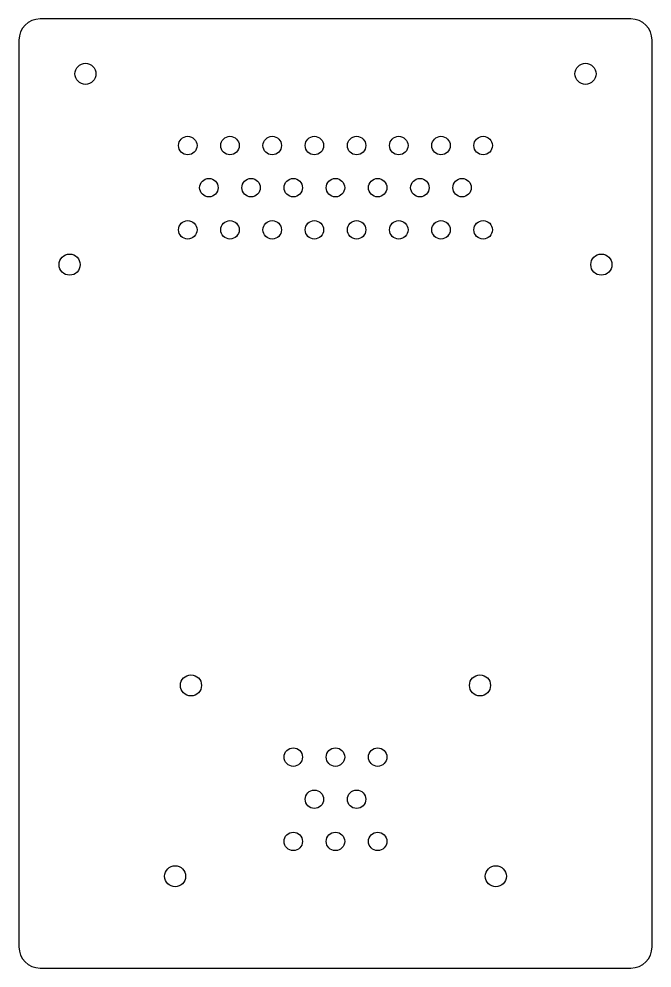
# Model space of a CAD drawing. Extents: x -30 to 30, y -45 to 45.
import ezdxf

# ---------------------------------------------------------------- set-up
doc = ezdxf.new("R2010")
doc.units = 0
doc.layers.get('0').update_dxf_attribs({"linetype": 'continuous'})

# ---------------------------------------------------------------- blocks, each defined once
blk = doc.blocks.new('PCB')
at = {"color": 0}
for p, q in [((28, 45), (-28, 45)), ((-30, 43), (-30, -43)), ((30, -43), (30, 43)), ((-28, -45), (28, -45))]:
    blk.add_line(p, q, dxfattribs=at)
for centre, radius in [((-23.7, 39.8), 0.999), ((23.696, 39.8), 0.999), ((-14, 33), 0.874), ((-10.002, 33), 0.874), ((-6.001, 33), 0.874), ((-2.001, 33), 0.874), ((1.997, 33), 0.874), ((5.998, 33), 0.874), ((9.998, 33), 0.874), ((13.996, 33), 0.874), ((-12.001, 29.002), 0.874), ((-8, 29.002), 0.874), ((-4, 29.002), 0.874), ((-0.002, 29.002), 0.874), ((3.996, 29.002), 0.874), ((7.997, 29.002), 0.874), ((11.997, 29.002), 0.874), ((-14, 25.005), 0.874), ((-10.002, 25.005), 0.874), ((-6.001, 25.005), 0.874), ((-2.001, 25.005), 0.874), ((1.997, 25.005), 0.874), ((5.998, 25.005), 0.874), ((9.998, 25.005), 0.874), ((13.996, 25.005), 0.874), ((-25.201, 21.703), 0.999), ((25.198, 21.703), 0.999), ((-13.7, -18.2), 0.999), ((13.696, -18.2), 0.999), ((-4, -25), 0.874), ((-0.002, -25), 0.874), ((3.996, -25), 0.874), ((-2.001, -28.998), 0.874), ((1.997, -28.998), 0.874), ((-4, -32.995), 0.874), ((-0.002, -32.995), 0.874), ((3.996, -32.995), 0.874), ((-15.201, -36.297), 0.999), ((15.198, -36.297), 0.999)]:
    blk.add_circle(centre, radius, dxfattribs=at)
for centre, start, end in [((-28, 43), 90, -180), ((28, 43), 0, 90), ((-28, -43), -179.99668, -90.00511), ((28, -43), -90, 0)]:
    blk.add_arc(centre, 2, start, end, dxfattribs=at)

msp = doc.modelspace()

# ---------------------------------------------------------------- block references
at = {"color": 0}
msp.add_blockref('PCB', (0, 0), dxfattribs=at)

doc.saveas('drawing.dxf')
